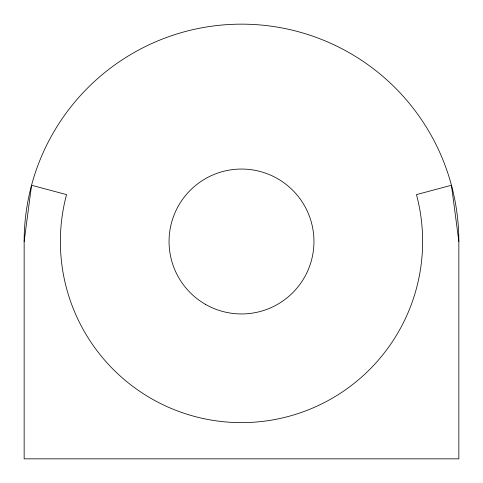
<?xml version="1.0" encoding="UTF-8"?>
<svg xmlns="http://www.w3.org/2000/svg" width="483" height="483" viewBox="0 0 483 483"><rect width="100%" height="100%" fill="white"/><g stroke="black" fill="none" stroke-linecap="round" stroke-linejoin="round"><path stroke-width="0.72" d="M24.15 241.5L31.558 185.249L66.545 194.619A181.125 181.125 0 0 0 241.5 422.625A181.125 181.125 0 0 0 416.455 194.619L451.442 185.249L458.85 241.5L458.85 458.85L24.15 458.85L24.15 241.5A217.35 217.35 0 0 1 241.5 24.15A217.35 217.35 0 0 1 458.85 241.5M205.275 304.242A72.45 72.45 0 0 0 313.95 241.5A72.45 72.45 0 0 0 205.275 178.758A72.45 72.45 0 0 0 205.275 304.242"/></g></svg>
